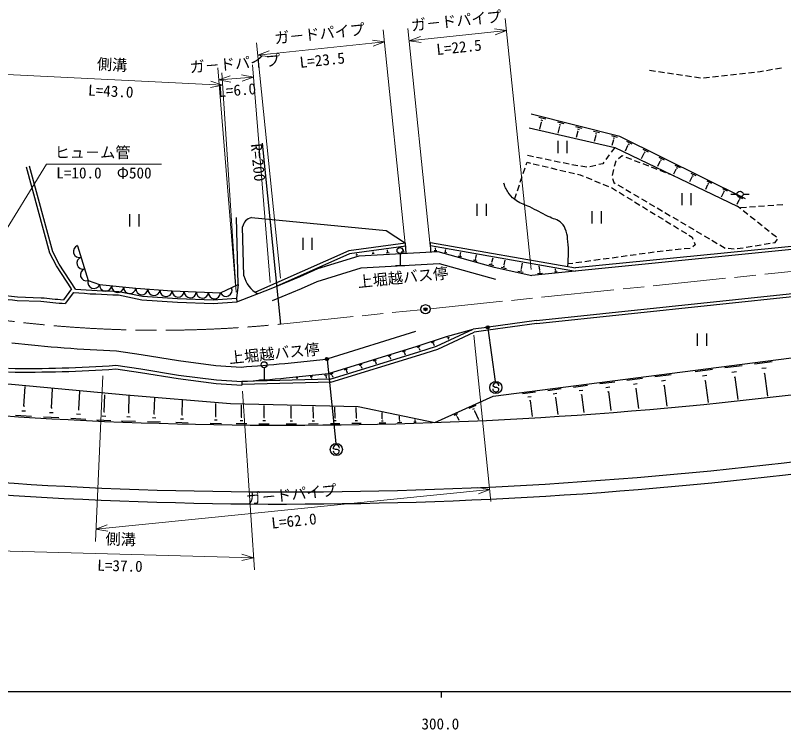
# Model space of a CAD drawing. Units: millimetres, scale not verified. Extents: x 40000 to 680000, y 20000 to 380000.
# Drawn here: x 297762 to 424468, y 198715 to 316448 of the extents above; entities that cross this region are included whole.
import ezdxf
from ezdxf.enums import TextEntityAlignment as Align

# ---------------------------------------------------------------- set-up
doc = ezdxf.new("R2010")
doc.units = ezdxf.units.MM
doc.header["$LTSCALE"] = 1000
doc.header["$PDMODE"] = 32
doc.header["$PDSIZE"] = 500
doc.linetypes.add('CHAIN', pattern=[18.5, 12, -1.5, 3.5, -1.5])
for name, color, linetype, lineweight in [('M-BGD', 7, 'Continuous', 25), ('M-BMK', 2, 'CHAIN', 13), ('M-BMK-SRVR', 3, 'Continuous', 25), ('M-STR-HTXT', 7, 'Continuous', 13), ('M-STR-STRC', 7, 'Continuous', 25), ('M-TTL-BAND', 7, 'Continuous', 25)]:
    doc.layers.add(name, color=color, linetype=linetype, lineweight=lineweight)
doc.styles.add('@ＭＳ ゴシック', font='')
doc.styles.add('ＭＳ ゴシック', font='')
doc.styles.get('@ＭＳ ゴシック').set_extended_font_data('@MS Gothic')
doc.styles.get('ＭＳ ゴシック').set_extended_font_data('MS Gothic')

msp = doc.modelspace()

# ---------------------------------------------------------------- linework, layer by layer
at = {"layer": 'M-BGD'}
for p, q in [((402326, 307411), (403316, 307264)), ((403810, 307190), (404799, 307043)), ((405294, 306970), (406283, 306823)), ((406777, 306749), (407767, 306602)), ((415702, 306639), (416696, 306749)), ((417193, 306803), (418187, 306913)), ((418684, 306968), (419678, 307078)), ((420175, 307133), (420622, 307182)), ((420622, 307182), (421163, 307282)), ((421655, 307373), (422638, 307555)), ((423130, 307646), (424113, 307827)), ((408261, 306529), (409250, 306382)), ((409745, 306308), (410734, 306161)), ((411230, 306145), (412224, 306255)), ((412721, 306310), (413715, 306419)), ((414212, 306474), (415206, 306584)), ((397449, 296498), (382814, 300187)), ((384117, 299652), (385221, 299374)), ((384447, 299217), (384723, 299147)), ((382512, 297889), (396602, 294684)), ((384502, 298851), (384214, 297707)), ((384467, 298860), (384536, 298842)), ((387153, 298887), (388222, 298618)), ((387526, 298111), (387250, 297016)), ((387473, 298465), (387740, 298398)), ((387493, 298120), (387559, 298103)), ((390155, 298130), (391188, 297870)), ((390515, 297380), (390251, 296333)), ((390464, 297723), (390722, 297658)), ((390483, 297388), (390547, 297372)), ((393121, 297382), (394120, 297131)), ((393470, 296657), (393218, 295659)), ((393420, 296988), (393670, 296926)), ((393438, 296665), (393501, 296649)), ((396054, 296643), (397018, 296400)), ((418191, 286218), (397449, 296498)), ((341527, 265555), (338514, 295404)), ((387236, 295762), (387236, 293762)), ((388736, 295762), (388736, 293762)), ((396390, 295943), (396150, 294992)), ((396342, 296263), (396584, 296202)), ((396360, 295951), (396420, 295935)), ((398564, 295722), (399453, 295281)), ((398766, 295290), (398988, 295180)), ((396602, 294684), (396010, 293878)), ((396602, 294684), (416800, 285008)), ((398744, 294968), (398308, 294088)), ((398717, 294982), (398772, 294954)), ((401242, 294395), (402113, 293963)), ((401439, 293971), (401657, 293864)), ((383201, 293146), (382223, 293352)), ((384669, 292837), (383690, 293043)), ((386137, 292527), (385158, 292734)), ((395713, 293475), (395121, 292670)), ((397841, 293288), (397224, 292774)), ((398024, 293218), (397841, 293288)), ((399424, 292678), (398491, 293038)), ((401419, 293656), (400995, 292801)), ((401391, 293670), (401446, 293643)), ((403902, 293076), (404755, 292653)), ((303473, 277267), (299619, 291445)), ((303942, 277448), (300102, 291576)), ((382015, 291800), (382162, 292229)), ((382162, 292229), (382694, 292103)), ((383181, 291988), (384154, 291758)), ((384640, 291643), (385614, 291413)), ((387604, 292218), (386626, 292424)), ((389072, 291908), (388094, 292115)), ((390550, 291656), (389562, 291807)), ((392033, 291430), (391045, 291581)), ((393495, 291725), (392522, 291495)), ((394622, 291992), (393981, 291840)), ((394824, 292267), (394622, 291992)), ((396768, 292394), (396544, 291515)), ((396839, 292454), (396768, 292394)), ((400823, 292138), (399890, 292498)), ((402223, 291599), (401290, 291958)), ((404075, 292353), (403664, 291523)), ((404048, 292366), (404102, 292340)), ((404095, 292662), (404309, 292556)), ((406544, 291767), (407380, 291353)), ((381529, 290381), (381853, 291327)), ((386100, 291298), (387073, 291068)), ((387560, 290953), (388533, 290723)), ((389020, 290608), (389993, 290378)), ((390480, 290263), (390892, 290165)), ((390892, 290165), (391426, 289948)), ((396421, 291031), (396174, 290062)), ((403622, 291059), (402689, 291419)), ((405022, 290519), (404089, 290879)), ((406422, 289980), (405489, 290340)), ((406714, 291058), (406314, 290253)), ((406688, 291071), (406740, 291046)), ((406733, 291361), (406942, 291257)), ((409169, 290466), (409987, 290061)), ((381042, 288962), (381367, 289908)), ((391889, 289759), (392815, 289382)), ((393278, 289193), (394203, 288815)), ((396249, 289582), (396455, 288907)), ((396455, 288907), (396708, 288757)), ((409335, 289773), (408948, 288992)), ((409309, 289785), (409360, 289760)), ((409354, 290069), (409558, 289967)), ((411776, 289174), (412576, 288777)), ((380556, 287543), (380880, 288489)), ((394666, 288626), (395592, 288249)), ((396055, 288060), (396075, 288052)), ((396075, 288052), (396910, 287541)), ((397139, 288504), (398001, 287996)), ((398432, 287743), (399294, 287235)), ((411938, 288495), (411563, 287739)), ((411913, 288508), (411963, 288483)), ((411957, 288785), (412157, 288686)), ((414366, 287890), (415149, 287502)), ((380070, 286124), (380394, 287070)), ((397336, 287280), (398189, 286757)), ((398615, 286496), (399468, 285974)), ((399724, 286981), (400586, 286474)), ((407652, 287150), (407652, 285150)), ((409152, 287150), (409152, 285150)), ((414524, 287227), (414161, 286494)), ((414500, 287239), (414549, 287214)), ((414543, 287510), (414739, 287413)), ((415780, 286976), (416780, 286976)), ((416938, 286615), (417704, 286236)), ((417780, 286976), (418780, 286976)), ((373883, 285409), (373883, 283409)), ((375383, 285409), (375383, 283409)), ((399894, 285713), (400747, 285190)), ((401017, 286220), (401879, 285713)), ((402310, 285459), (403171, 284952)), ((417093, 285966), (416742, 285258)), ((417069, 285978), (417117, 285954)), ((417111, 286243), (417303, 286149)), ((422834, 285112), (421837, 285038)), ((424330, 285225), (423332, 285150)), ((392848, 284151), (392848, 282151)), ((394348, 284151), (394348, 282151)), ((401174, 284929), (402026, 284407)), ((402453, 284146), (403305, 283624)), ((403602, 284698), (404464, 284191)), ((404895, 283937), (405756, 283430)), ((417398, 284534), (416800, 285008)), ((418346, 284776), (417349, 284701)), ((418573, 283601), (417789, 284223)), ((419842, 284888), (418845, 284813)), ((421338, 285000), (420341, 284925)), ((316603, 283667), (316603, 281667)), ((318103, 283667), (318103, 281667)), ((334490, 272092), (334208, 283151)), ((336691, 283107), (358904, 280995)), ((403732, 283362), (404585, 282840)), ((405011, 282579), (405864, 282057)), ((406187, 283176), (407049, 282669)), ((419747, 282669), (418964, 283291)), ((335454, 273526), (335248, 281586)), ((464516, 281742), (382922, 273589)), ((406290, 281795), (407143, 281273)), ((407480, 282415), (408342, 281908)), ((408773, 281654), (409634, 281147)), ((420922, 281736), (420139, 282358)), ((422097, 280804), (421314, 281426)), ((358904, 280995), (362119, 278910)), ((451166, 280910), (390139, 274812)), ((407569, 281012), (408422, 280490)), ((408848, 280229), (409385, 279900)), ((410065, 280893), (410927, 280385)), ((411358, 280132), (412219, 279624)), ((423272, 279872), (422489, 280493)), ((345146, 279797), (345146, 277797)), ((346646, 279797), (346646, 277797)), ((362119, 278910), (352741, 277611)), ((362207, 277247), (362119, 278910)), ((366283, 277462), (366202, 279002)), ((366202, 279002), (390139, 274812)), ((409385, 279900), (409514, 279552)), ((409689, 279084), (409863, 278617)), ((412650, 279371), (413512, 278863)), ((421232, 278726), (422219, 278888)), ((422712, 278969), (423058, 279026)), ((423058, 279026), (423459, 279537)), ((308026, 278488), (309771, 272748)), ((352741, 277611), (337340, 270798)), ((362146, 278409), (352880, 277126)), ((354439, 276838), (367437, 277523)), ((359170, 277565), (359141, 277564)), ((359155, 277564), (359143, 277792)), ((361733, 277594), (361591, 277587)), ((361653, 277762), (361633, 278137)), ((361671, 277763), (361635, 277761)), ((366229, 278490), (390120, 274308)), ((366849, 277692), (367297, 277716)), ((367010, 277835), (367122, 277841)), ((367045, 277972), (367073, 277973)), ((367059, 277973), (367050, 278149)), ((367437, 277523), (376748, 274964)), ((368643, 277530), (368745, 277502)), ((368715, 277642), (368740, 277635)), ((368727, 277638), (368783, 277841)), ((404591, 277570), (403596, 277464)), ((406082, 277729), (405088, 277623)), ((407574, 277889), (406579, 277782)), ((409065, 278048), (408071, 277942)), ((409863, 278617), (409480, 278293)), ((413943, 278610), (414805, 278102)), ((415299, 278050), (416296, 277971)), ((416792, 277996), (417778, 278158)), ((418272, 278239), (419258, 278401)), ((419752, 278482), (420739, 278644)), ((304534, 275181), (303473, 277267)), ((304967, 275432), (303942, 277448)), ((352880, 277126), (340770, 271769)), ((347619, 274728), (354439, 276838)), ((354167, 276963), (353908, 276883)), ((353998, 277081), (353981, 277076)), ((354046, 277011), (353981, 276991)), ((353990, 277078), (353989, 277080)), ((356952, 277170), (356594, 277152)), ((356812, 277271), (356722, 277266)), ((356773, 277376), (356750, 277375)), ((356761, 277376), (356757, 277461)), ((359401, 277300), (358939, 277275)), ((359220, 277429), (359105, 277423)), ((361217, 277192), (361217, 275192)), ((361956, 277434), (361386, 277404)), ((368457, 277450), (368864, 277338)), ((370802, 276806), (371320, 276663)), ((371039, 276908), (371168, 276872)), ((371130, 277050), (371163, 277041)), ((371146, 277045), (371247, 277410)), ((373551, 276255), (373710, 276211)), ((373663, 276429), (373703, 276418)), ((373683, 276423), (373830, 276957)), ((376344, 275771), (376539, 276483)), ((395669, 276387), (394678, 276252)), ((397155, 276590), (396164, 276455)), ((398641, 276794), (397651, 276658)), ((400128, 276997), (399137, 276862)), ((401614, 277201), (400623, 277065)), ((403100, 277404), (402109, 277268)), ((307043, 271380), (304534, 275181)), ((307673, 271334), (304967, 275432)), ((354792, 274854), (367642, 275531)), ((360467, 275192), (361967, 275192)), ((367642, 275531), (376953, 272974)), ((373261, 276130), (373896, 275955)), ((375840, 275421), (376598, 275212)), ((376187, 275570), (376376, 275518)), ((376320, 275778), (376367, 275765)), ((376748, 274964), (382922, 273589)), ((378237, 275094), (378442, 275049)), ((378369, 275322), (378420, 275311)), ((378394, 275317), (378566, 276089)), ((381213, 274729), (381405, 275592)), ((384237, 274451), (384167, 275155)), ((389724, 275574), (388980, 275472)), ((391211, 275777), (390220, 275641)), ((392697, 275980), (391706, 275845)), ((394183, 276184), (393192, 276048)), ((344737, 273426), (347619, 274728)), ((347539, 272609), (354792, 274854)), ((377876, 274917), (378694, 274735)), ((380655, 274298), (381536, 274102)), ((381044, 274489), (381264, 274440)), ((381186, 274735), (381241, 274723)), ((383690, 266128), (465233, 274778)), ((383750, 265632), (466310, 274390)), ((383852, 273883), (384726, 273970)), ((384154, 274178), (384372, 274200)), ((384210, 274448), (384264, 274454)), ((386655, 274163), (387137, 274211)), ((386822, 274326), (386942, 274338)), ((386867, 274476), (386847, 274686)), ((386852, 274475), (386883, 274478)), ((309771, 272748), (311657, 272081)), ((339959, 271430), (344737, 273426)), ((344942, 271436), (347539, 272609)), ((307043, 271380), (305679, 269580)), ((311657, 272081), (317626, 271476)), ((317626, 271476), (323610, 271037)), ((331603, 270692), (334490, 272092)), ((334490, 272092), (334232, 269814)), ((334273, 269215), (339959, 271430)), ((340150, 269439), (344942, 271436)), ((298106, 270039), (302031, 269910)), ((307324, 270758), (305959, 268956)), ((314758, 270359), (318633, 269564)), ((314829, 270957), (318714, 270160)), ((318714, 270160), (324520, 269767)), ((323610, 271037), (331603, 270692)), ((298035, 269443), (301971, 269313)), ((318633, 269564), (324489, 269168)), ((324489, 269168), (330366, 268948)), ((324520, 269767), (330357, 269549)), ((330357, 269549), (334232, 269814)), ((330366, 268948), (334273, 269215)), ((334232, 269814), (334273, 269215)), ((383690, 266128), (375808, 265050)), ((375511, 265009), (373281, 264704)), ((383750, 265632), (375727, 264534)), ((363770, 264328), (349299, 259851)), ((367237, 261921), (373281, 264704)), ((367418, 261454), (373423, 264219)), ((368882, 263497), (373281, 264704)), ((410225, 263990), (410225, 261990)), ((411725, 263990), (411725, 261990)), ((364016, 261941), (368882, 263497)), ((366410, 262516), (366894, 262667)), ((366636, 262428), (366757, 262466)), ((366727, 262297), (366757, 262306)), ((366742, 262302), (366835, 262005)), ((368981, 263317), (369340, 263416)), ((369145, 263246), (369235, 263271)), ((369209, 263148), (369231, 263154)), ((369220, 263151), (369244, 263063)), ((314441, 261165), (318503, 260565)), ((349402, 257419), (364016, 261941)), ((361626, 261024), (362108, 261174)), ((364017, 261770), (364500, 261921)), ((364244, 261682), (364364, 261719)), ((364316, 260987), (367237, 261921)), ((364334, 261551), (364364, 261560)), ((364349, 261555), (364441, 261261)), ((364466, 260510), (367418, 261454)), ((376584, 253690), (440417, 261882)), ((318503, 260565), (324639, 259569)), ((342193, 259090), (349007, 259791)), ((349697, 256464), (364316, 260987)), ((349779, 255966), (364466, 260510)), ((359235, 260278), (359716, 260428)), ((359461, 260190), (359581, 260227)), ((359551, 260060), (359581, 260069)), ((359566, 260064), (359657, 259772)), ((361852, 260936), (361972, 260973)), ((361942, 260805), (361972, 260814)), ((361957, 260810), (362049, 260516)), ((314327, 258771), (318468, 258166)), ((324639, 259569), (330831, 258758)), ((330831, 258758), (334978, 258488)), ((354457, 258787), (354936, 258937)), ((354681, 258699), (354801, 258737)), ((354771, 258570), (354801, 258579)), ((354786, 258574), (354877, 258285)), ((356846, 259532), (357326, 259682)), ((357071, 259445), (357191, 259482)), ((357161, 259314), (357191, 259324)), ((357176, 259319), (357266, 259028)), ((414748, 258386), (417640, 258757)), ((419638, 259014), (422576, 259391)), ((314305, 258168), (318378, 257573)), ((318378, 257573), (324590, 256576)), ((318468, 258166), (324676, 257169)), ((338790, 258366), (338790, 256366)), ((342439, 256702), (349402, 257419)), ((349682, 257298), (350160, 257446)), ((349906, 257210), (350026, 257247)), ((352069, 258042), (352548, 258191)), ((352293, 257955), (352413, 257992)), ((352383, 257825), (352413, 257834)), ((352398, 257830), (352488, 257542)), ((403213, 256906), (405902, 257251)), ((409904, 257764), (412751, 258130)), ((415944, 257657), (416667, 257750)), ((420853, 258273), (421587, 258368)), ((421241, 257427), (421425, 257451)), ((421333, 257439), (421814, 253694)), ((324590, 256576), (330883, 255763)), ((324676, 257169), (330941, 256361)), ((330941, 256361), (335135, 256094)), ((349697, 256464), (335135, 256094)), ((335135, 256094), (335136, 255492)), ((349779, 255966), (335136, 255593)), ((338040, 256366), (339540, 256366)), ((344069, 256723), (344369, 256751)), ((344190, 256643), (344265, 256650)), ((344226, 256556), (344245, 256558)), ((344236, 256557), (344239, 256525)), ((346365, 256936), (346743, 256971)), ((346518, 256836), (346612, 256845)), ((346563, 256726), (346587, 256729)), ((346575, 256727), (346589, 256585)), ((348741, 257157), (349198, 257200)), ((348925, 257036), (349039, 257046)), ((348981, 256903), (349009, 256905)), ((348995, 256904), (349019, 256646)), ((349996, 257081), (350025, 257090)), ((350011, 257086), (350100, 256799)), ((394156, 255744), (396611, 256059)), ((398626, 256317), (401196, 256647)), ((404325, 256229), (404997, 256315)), ((411081, 257047), (411793, 257139)), ((411457, 256228), (411635, 256250)), ((411546, 256239), (412010, 252623)), ((416326, 256824), (416507, 256848)), ((416417, 256836), (416889, 253156)), ((295349, 255850), (316033, 253874)), ((299174, 252059), (299353, 255294)), ((303735, 251760), (303908, 254889)), ((330883, 255763), (335136, 255492)), ((385554, 254640), (387787, 254926)), ((389800, 255185), (392142, 255485)), ((395171, 255125), (395785, 255204)), ((399689, 255670), (400331, 255752)), ((400029, 254930), (400189, 254950)), ((400109, 254940), (400528, 251672)), ((404680, 255454), (404848, 255476)), ((404764, 255465), (405205, 252029)), ((308221, 251467), (308389, 254491)), ((312415, 251112), (312497, 253888)), ((316033, 253874), (333254, 252485)), ((316449, 250993), (316531, 253769)), ((366922, 249339), (376584, 253690)), ((381417, 254109), (383543, 254382)), ((382296, 253573), (382828, 253642)), ((386478, 254077), (387036, 254149)), ((386773, 253434), (386912, 253452)), ((386843, 253443), (387200, 250657)), ((390768, 254595), (391354, 254670)), ((391078, 253920), (391224, 253939)), ((391151, 253929), (391529, 250986)), ((395496, 254418), (395649, 254438)), ((395572, 254428), (395971, 251325)), ((320666, 250792), (320743, 253395)), ((325277, 250582), (325349, 253017)), ((330819, 250322), (330838, 252462)), ((333254, 252485), (354282, 252001)), ((335054, 250211), (335072, 252243)), ((338780, 250163), (338798, 252157)), ((372630, 251690), (373746, 252193)), ((382577, 252961), (382710, 252978)), ((382644, 252970), (382982, 250335)), ((298802, 251289), (299459, 251252)), ((299092, 252063), (299256, 252054)), ((303374, 251013), (304012, 250977)), ((303655, 251765), (303815, 251756)), ((308144, 251471), (308299, 251462)), ((312342, 251114), (312487, 251110)), ((316377, 250995), (316522, 250991)), ((343262, 250122), (343242, 252055)), ((346904, 250123), (346885, 251971)), ((350486, 250125), (350467, 251889)), ((354007, 250126), (353990, 251808)), ((354282, 252001), (366922, 249339)), ((358283, 249957), (358254, 250966)), ((373200, 251544), (373479, 251670)), ((373455, 251256), (373525, 251288)), ((373490, 251272), (374129, 249852)), ((297773, 250555), (300400, 250410)), ((302375, 250300), (304926, 250159)), ((306902, 250050), (309377, 249913)), ((307871, 250741), (308490, 250707)), ((311215, 249756), (313532, 249687)), ((312104, 250425), (312684, 250408)), ((315250, 249637), (317567, 249568)), ((316139, 250306), (316718, 250289)), ((320373, 250143), (320920, 250127)), ((320598, 250794), (320735, 250790)), ((325000, 249970), (325517, 249954)), ((325212, 250584), (325342, 250580)), ((330581, 249764), (331047, 249760)), ((330761, 250322), (330877, 250321)), ((334831, 249690), (335268, 249686)), ((335000, 250212), (335109, 250211)), ((338561, 249649), (338991, 249645)), ((338727, 250163), (338834, 250162)), ((343057, 249614), (343478, 249618)), ((343209, 250121), (343315, 250123)), ((346706, 249634), (347112, 249638)), ((346853, 250123), (346955, 250124)), ((350295, 249653), (350686, 249658)), ((350437, 250124), (350534, 250125)), ((353824, 249673), (354200, 249677)), ((353960, 250126), (354055, 250127)), ((358154, 249623), (358430, 249631)), ((358248, 249956), (358317, 249958)), ((361118, 249818), (361164, 249819)), ((361141, 249818), (361125, 250361)), ((363663, 249695), (363689, 249696)), ((363676, 249696), (363672, 249825)), ((370126, 250562), (370745, 250841)), ((370442, 250481), (370597, 250551)), ((370584, 250321), (370622, 250339)), ((370603, 250330), (370884, 249705)), ((319532, 249510), (321723, 249446)), ((324206, 249372), (326274, 249311)), ((329875, 249210), (331743, 249193)), ((334172, 249172), (335918, 249156)), ((337912, 249139), (339631, 249124)), ((342429, 249101), (344116, 249119)), ((346102, 249140), (347727, 249157)), ((349713, 249178), (351278, 249194)), ((353264, 249215), (354770, 249231)), ((357751, 249281), (358852, 249312)), ((360785, 249366), (361521, 249387)), ((361055, 249595), (361239, 249600)), ((363476, 249442), (363889, 249454)), ((363628, 249570), (363731, 249573))]:
    msp.add_line(p, q, dxfattribs=at)
for centre in [(417280, 286976), (361217, 277692), (338790, 258866)]:
    msp.add_circle(centre, 500, dxfattribs=at)
for centre, radius, start, end in [((337126, 281249), 1908, 103.19257, 169.83203), ((308317, 277532), 1000, 106.91211, 286.91211), ((308898, 275618), 1000, 106.91211, 286.91211), ((309480, 273705), 1000, 106.91211, 286.91211), ((310714, 272415), 1000, 160.53085, 340.53085), ((339965, 274628), 4643, 193.73113, 241.17017), ((321441, 464544), 196500, 259.72183, 263.15902), ((321441, 464544), 193700, 265.92407, 268.0439), ((312652, 271980), 1000, 174.21106, 354.21106), ((314642, 271779), 1000, 174.21106, 354.21106), ((316631, 271577), 1000, 174.21106, 354.21106), ((318624, 271403), 1000, 175.80472, 355.80472), ((320618, 271257), 1000, 175.80472, 355.80472), ((322613, 271110), 1000, 175.80472, 355.80472), ((332503, 271128), 1000, 205.85856, 25.85856), ((321441, 464544), 195900, 260.87313, 263.15902), ((321441, 464544), 195600, 264.30496, 265.37804), ((321441, 464544), 194300, 265.8337, 268.02897), ((324609, 270994), 1000, 177.52806, 357.52806), ((326607, 270908), 1000, 177.52806, 357.52806), ((328605, 270821), 1000, 177.52806, 357.52806), ((330604, 270735), 1000, 177.52806, 357.52806), ((321441, 464544), 196200, 264.30496, 265.47413), ((342144, 948246), 699346, 267.07715, 282.80488), ((321441, 464544), 203500, 263.15902, 268.02897), ((343733, 946433), 697619, 259.75401, 266.93926), ((299752, 464154), 205900, 269.13174, 274.05918), ((321441, 464544), 206500, 273.75872, 275.76768), ((299752, 464154), 206500, 269.13174, 274.04112), ((321441, 464544), 208900, 273.75872, 275.76897), ((342144, 948246), 710346, 267.07608, 282.80911), ((342144, 948246), 712346, 267.07589, 282.80986), ((343733, 946433), 708619, 259.74866, 266.94033), ((343733, 946433), 710619, 259.7477, 266.94053)]:
    msp.add_arc(centre, radius, start, end, dxfattribs=at)
msp.add_open_spline([(388891, 275031), (388981, 276950), (389075, 277562), (388879, 279164), (388797, 279836), (388837, 280239), (388605, 280875), (388401, 281437), (388295, 281805), (387853, 282209), (387138, 282862), (386493, 282868), (385629, 283304), (384433, 283907), (383787, 284290), (382584, 284878), (381751, 285284), (381202, 285359), (380428, 285870), (379876, 286235), (379604, 286512), (379197, 287033), (378726, 287636), (378614, 287971), (378307, 288778)], degree=3, knots=[0, 0, 0, 0, 1, 1, 1, 2, 2, 2, 3, 3, 3, 4, 4, 4, 5, 5, 5, 6, 6, 6, 7, 7, 7, 8, 8, 8, 8], dxfattribs=at)
at = {"layer": 'M-BMK'}
for p, q in [((366147, 268091), (464128, 278183)), ((341527, 265555), (364655, 267938))]:
    msp.add_line(p, q, dxfattribs=at)
msp.add_arc((321441, 464544), 200000, 259.72121, 275.76401, dxfattribs=at)
at = {"layer": 'M-BMK-SRVR'}
msp.add_circle((365401, 268014), 750, dxfattribs=at)
msp.add_point((365401, 268014), dxfattribs=at)
at = {"layer": 'M-STR-HTXT'}
for p, q in [((382819, 274584), (378561, 315923)), ((366181, 278457), (362492, 314267)), ((378766, 313933), (376792, 314250)), ((362105, 278242), (358416, 314053)), ((378766, 313933), (362697, 312278)), ((364566, 312991), (362697, 312278)), ((376898, 313220), (378766, 313933)), ((341516, 273139), (337524, 311901)), ((337729, 309911), (358621, 312063)), ((358621, 312063), (356646, 312380)), ((356752, 311350), (358621, 312063)), ((362697, 312278), (364672, 311961)), ((339598, 310624), (337729, 309911)), ((337729, 309911), (339704, 309594)), ((339783, 272390), (336885, 308273)), ((295269, 306783), (331924, 304971)), ((334054, 271927), (331155, 307810)), ((334168, 270812), (331793, 306966)), ((337046, 306279), (335079, 306640)), ((331924, 304971), (330020, 305583)), ((333200, 306488), (331316, 305817)), ((331316, 305817), (337046, 306279)), ((331316, 305817), (333284, 305456)), ((335162, 305608), (337046, 306279)), ((329969, 304549), (331924, 304971)), ((289775, 270612), (302872, 291895)), ((302872, 291895), (321872, 291895)), ((373384, 263710), (376204, 236326)), ((312172, 257032), (310954, 229750)), ((335240, 254497), (337174, 225056)), ((375999, 238316), (311043, 231748)), ((375999, 238316), (374025, 238636)), ((374129, 237606), (375999, 238316)), ((312913, 232457), (311043, 231748)), ((311043, 231748), (313017, 231427)), ((293091, 228235), (337043, 227052)), ((335098, 226587), (337043, 227052)), ((337043, 227052), (335126, 227622))]:
    msp.add_line(p, q, dxfattribs=at)
at = {"layer": 'M-STR-STRC'}
for p, q in [((375680, 264881), (376879, 256113)), ((375727, 264534), (373423, 264219)), ((349171, 259658), (350590, 245881)), ((376620, 255263), (376520, 255381)), ((376865, 255123), (376620, 255263)), ((377165, 255121), (376865, 255123)), ((377410, 255009), (377165, 255121)), ((377516, 254873), (377410, 255009)), ((350298, 245026), (350198, 245144)), ((350542, 244887), (350298, 245026)), ((350843, 244885), (350542, 244887)), ((351088, 244773), (350843, 244885)), ((351194, 244637), (351088, 244773))]:
    msp.add_line(p, q, dxfattribs=at)
for centre, radius in [((375660, 265030), 150), ((375660, 265030), 120), ((375660, 265030), 90), ((375660, 265030), 60), ((375660, 265030), 30), ((349156, 259807), 150), ((349156, 259807), 120), ((349156, 259807), 90), ((349156, 259807), 60), ((349156, 259807), 30), ((377015, 255122), 1000), ((350693, 244886), 1000)]:
    msp.add_circle(centre, radius, dxfattribs=at)
for centre, start, end in [((377016, 254877), 179.55488, 359.55488), ((377020, 255377), 359.55488, 179.55488), ((350694, 244640), 179.55488, 359.55488), ((350698, 245140), 359.55488, 179.55488)]:
    msp.add_arc(centre, 500, start, end, dxfattribs=at)
for p in [(375660, 265030), (349156, 259807)]:
    msp.add_point(p, dxfattribs=at)
at = {"layer": 'M-TTL-BAND'}
for p, q in [((40000, 205000), (579000, 205000)), ((368000, 205000), (368000, 204000))]:
    msp.add_line(p, q, dxfattribs=at)

# ---------------------------------------------------------------- texts
at = {"layer": 'M-BGD', "style": 'ＭＳ ゴシック'}
msp.add_text('R=200', height=1833, rotation=275.764, dxfattribs=at).set_placement((336027, 295153), align=Align.BOTTOM_LEFT)
for p in [(361660, 273263), (340454, 260732)]:
    msp.add_text('上堀越バス停', height=1833, rotation=5.881, dxfattribs=at).set_placement(p, align=Align.MIDDLE_CENTER)
at = {"layer": 'M-STR-HTXT', "style": 'ＭＳ ゴシック'}
for s, rotation, p in [('ガ－ドパイプ', 5.881, (370629, 314100)), ('ガ－ドパイプ', 5.881, (348073, 311982)), ('側溝', 357.17, (313646, 306876)), ('ガ－ドパイプ', 4.618, (334101, 307045)), ('ガ－ドパイプ', 5.773, (343420, 236027)), ('側溝', 358.459, (315094, 228643))]:
    msp.add_text(s, height=1833, rotation=rotation, dxfattribs=at).set_placement(p, align=Align.BOTTOM_CENTER)
at = {"layer": 'M-STR-HTXT', "style": '@ＭＳ ゴシック'}
for s, rotation, p in [('L=22.5', 5.881, (370834, 312111)), ('L=23.5', 5.881, (348277, 309992)), ('L=43.0', 357.17, (313547, 304878)), ('L=6.0', 4.618, (334262, 305051)), ('L=62.0', 5.773, (343622, 234037)), ('L=37.0', 358.459, (315040, 226644))]:
    msp.add_text(s, height=1833, rotation=rotation, dxfattribs=at).set_placement(p, align=Align.TOP_CENTER)
at = {"layer": 'M-STR-HTXT', "style": 'ＭＳ ゴシック'}
msp.add_text('ヒュ－ム管', height=1833, dxfattribs=at).set_placement((304247, 292395), align=Align.BOTTOM_LEFT)
msp.add_text('L=10.0\u3000Φ500', height=1833, dxfattribs=at).set_placement((312372, 291395), align=Align.TOP_CENTER)
at = {"layer": 'M-TTL-BAND', "style": 'ＭＳ ゴシック'}
msp.add_text('300.0', height=1833, dxfattribs=at).set_placement((367844, 198195), align=Align.BOTTOM_CENTER)

doc.saveas('drawing.dxf')
